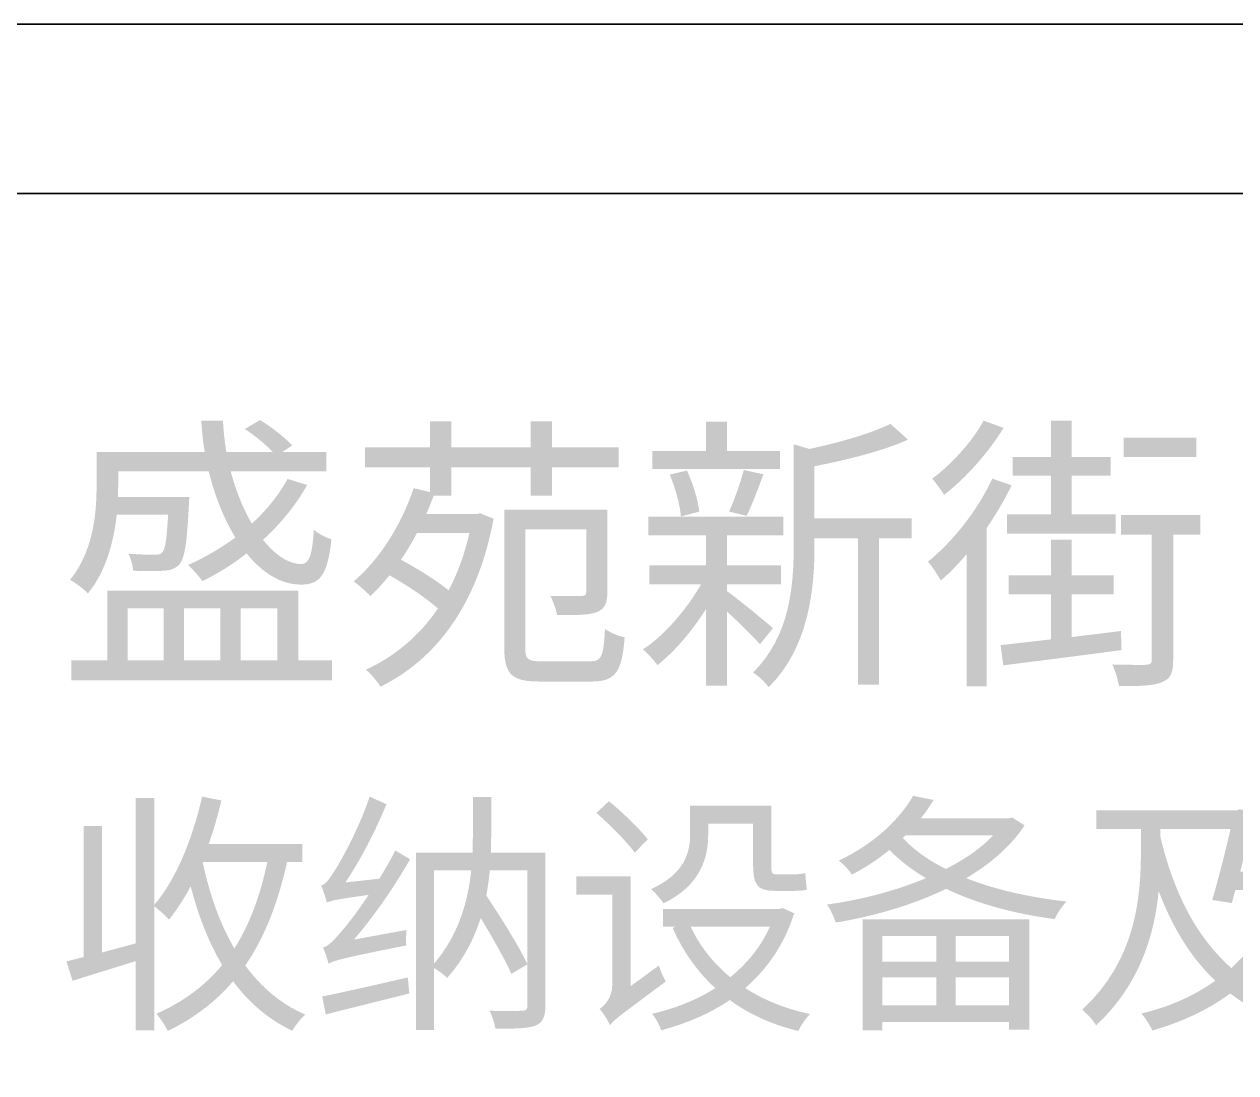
# Model space of a CAD drawing. Header units: millimetres. Extents: x -4600 to 229000, y -4300 to 19460.
# Drawn here: x 98121 to 100985, y 16982 to 19460 of the extents above; entities that cross this region are included whole.
import ezdxf

# ---------------------------------------------------------------- set-up
doc = ezdxf.new("R2010")
doc.units = ezdxf.units.MM
doc.header["$LTSCALE"] = 100
doc.layers.add('A-NOTE', color=7, linetype='Continuous', lineweight=18)
doc.layers.add('A-SHEET', color=7, linetype='Continuous', lineweight=35)

# ---------------------------------------------------------------- blocks, each defined once
blk = doc.blocks.new('A03_SHEET')
at = {"layer": 'A-NOTE'}
h = blk.add_hatch(color=256, dxfattribs=at)
edge = h.paths.add_edge_path()
edge.add_spline(control_points=[(18642.7, 18503.2), (18664.5, 18488.9), (18691.8, 18467.1), (18708.9, 18448.6)], knot_values=[0, 0, 0, 0, 1, 1, 1, 1], degree=3, periodic=0)
edge.add_line((18708.9, 18448.6), (18599, 18448.6))
edge.add_spline(control_points=[(18599, 18448.6), (18595, 18472.5), (18592.2, 18497.7), (18590.9, 18523)], knot_values=[0, 0, 0, 0, 1, 1, 1, 1], degree=3, periodic=0)
edge.add_line((18590.9, 18523), (18539.7, 18523))
edge.add_spline(control_points=[(18539.7, 18523), (18541.1, 18497.7), (18543.8, 18472.5), (18547.9, 18448.6)], knot_values=[0, 0, 0, 0, 1, 1, 1, 1], degree=3, periodic=0)
edge.add_line((18547.9, 18448.6), (18292.1, 18448.6))
edge.add_line((18292.1, 18448.6), (18292.1, 18366.8))
edge.add_spline(control_points=[(18292.1, 18366.8), (18292.1, 18302), (18283.9, 18213.3), (18229.3, 18146.5)], knot_values=[0, 0, 0, 0, 1, 1, 1, 1], degree=3, periodic=0)
edge.add_spline(control_points=[(18229.3, 18146.5), (18240.9, 18141), (18263.4, 18123.9), (18271.6, 18114.4)], knot_values=[0, 0, 0, 0, 1, 1, 1, 1], degree=3, periodic=0)
edge.add_spline(control_points=[(18271.6, 18114.4), (18314.6, 18166.9), (18333, 18237.9), (18339.8, 18300.6)], knot_values=[0, 0, 0, 0, 1, 1, 1, 1], degree=3, periodic=0)
edge.add_line((18339.8, 18300.6), (18461.3, 18300.6))
edge.add_spline(control_points=[(18461.3, 18300.6), (18457.8, 18242), (18454.4, 18218.8), (18447.6, 18211.9)], knot_values=[0, 0, 0, 0, 1, 1, 1, 1], degree=3, periodic=0)
edge.add_spline(control_points=[(18447.6, 18211.9), (18443.5, 18206.5), (18437.4, 18205.8), (18428.5, 18205.8), (18418.3, 18205.8), (18393.7, 18206.5), (18367.1, 18208.5)], knot_values=[0, 0, 0, 0, 1, 1, 1, 2, 2, 2, 2], degree=3, periodic=0)
edge.add_spline(control_points=[(18367.1, 18208.5), (18373.3, 18198.3), (18377.4, 18181.2), (18378.7, 18168.3)], knot_values=[0, 0, 0, 0, 1, 1, 1, 1], degree=3, periodic=0)
edge.add_spline(control_points=[(18378.7, 18168.3), (18408, 18166.9), (18436, 18166.9), (18450.3, 18168.3)], knot_values=[0, 0, 0, 0, 1, 1, 1, 1], degree=3, periodic=0)
edge.add_spline(control_points=[(18450.3, 18168.3), (18467.4, 18169), (18478.3, 18173.1), (18487.9, 18183.3)], knot_values=[0, 0, 0, 0, 1, 1, 1, 1], degree=3, periodic=0)
edge.add_spline(control_points=[(18487.9, 18183.3), (18500.8, 18198.3), (18505.6, 18234.4), (18510.4, 18323.8)], knot_values=[0, 0, 0, 0, 1, 1, 1, 1], degree=3, periodic=0)
edge.add_spline(control_points=[(18510.4, 18323.8), (18511.1, 18329.9), (18511.1, 18342.2), (18511.1, 18342.2)], knot_values=[0, 0, 0, 0, 1, 1, 1, 1], degree=3, periodic=0)
edge.add_line((18511.1, 18342.2), (18342.6, 18342.2))
edge.add_line((18342.6, 18342.2), (18343.2, 18366.1))
edge.add_line((18343.2, 18366.1), (18343.2, 18402.9))
edge.add_line((18343.2, 18402.9), (18557.4, 18402.9))
edge.add_spline(control_points=[(18557.4, 18402.9), (18571.8, 18343.6), (18593.6, 18290.4), (18620.2, 18246.7)], knot_values=[0, 0, 0, 0, 1, 1, 1, 1], degree=3, periodic=0)
edge.add_spline(control_points=[(18620.2, 18246.7), (18585.4, 18221.5), (18547.9, 18199), (18508.3, 18181.9)], knot_values=[0, 0, 0, 0, 1, 1, 1, 1], degree=3, periodic=0)
edge.add_spline(control_points=[(18508.3, 18181.9), (18518.6, 18172.4), (18535.6, 18153.3), (18542.4, 18143.7)], knot_values=[0, 0, 0, 0, 1, 1, 1, 1], degree=3, periodic=0)
edge.add_spline(control_points=[(18542.4, 18143.7), (18578.6, 18161.5), (18614.1, 18183.3), (18646.8, 18209.2)], knot_values=[0, 0, 0, 0, 1, 1, 1, 1], degree=3, periodic=0)
edge.add_spline(control_points=[(18646.8, 18209.2), (18684.3, 18162.8), (18728.6, 18135.5), (18774.4, 18135.5)], knot_values=[0, 0, 0, 0, 1, 1, 1, 1], degree=3, periodic=0)
edge.add_spline(control_points=[(18774.4, 18135.5), (18820.1, 18134.9), (18838.5, 18158), (18847.3, 18242.6)], knot_values=[0, 0, 0, 0, 1, 1, 1, 1], degree=3, periodic=0)
edge.add_spline(control_points=[(18847.3, 18242.6), (18833.7, 18246.7), (18816.6, 18255.6), (18805.7, 18265.1)], knot_values=[0, 0, 0, 0, 1, 1, 1, 1], degree=3, periodic=0)
edge.add_spline(control_points=[(18805.7, 18265.1), (18802.3, 18205.8), (18794.8, 18184.7), (18776.4, 18184)], knot_values=[0, 0, 0, 0, 1, 1, 1, 1], degree=3, periodic=0)
edge.add_spline(control_points=[(18776.4, 18184), (18746.4, 18184), (18714.3, 18205.1), (18685.7, 18241.3)], knot_values=[0, 0, 0, 0, 1, 1, 1, 1], degree=3, periodic=0)
edge.add_spline(control_points=[(18685.7, 18241.3), (18726.6, 18278.8), (18762.8, 18322.4), (18790, 18370.9)], knot_values=[0, 0, 0, 0, 1, 1, 1, 1], degree=3, periodic=0)
edge.add_line((18790, 18370.9), (18743.7, 18385.2))
edge.add_spline(control_points=[(18743.7, 18385.2), (18722.5, 18346.3), (18693.2, 18310.8), (18659.1, 18279.5)], knot_values=[0, 0, 0, 0, 1, 1, 1, 1], degree=3, periodic=0)
edge.add_spline(control_points=[(18659.1, 18279.5), (18639.3, 18313.6), (18621.6, 18355.9), (18609.3, 18402.9)], knot_values=[0, 0, 0, 0, 1, 1, 1, 1], degree=3, periodic=0)
edge.add_line((18609.3, 18402.9), (18835.1, 18402.9))
edge.add_line((18835.1, 18402.9), (18835.1, 18448.6))
edge.add_line((18835.1, 18448.6), (18730.7, 18448.6))
edge.add_line((18730.7, 18448.6), (18754.6, 18464.3))
edge.add_spline(control_points=[(18754.6, 18464.3), (18737.5, 18482.7), (18706.1, 18508), (18678.2, 18524.4)], knot_values=[0, 0, 0, 0, 1, 1, 1, 1], degree=3, periodic=0)
edge.add_line((18678.2, 18524.4), (18642.7, 18503.2))
h = blk.add_hatch(color=256, dxfattribs=at)
edge = h.paths.add_edge_path()
edge.add_line((19318, 18521.6), (19318, 18460.2))
edge.add_line((19318, 18460.2), (19131.1, 18460.2))
edge.add_line((19131.1, 18460.2), (19131.1, 18521.6))
edge.add_line((19131.1, 18521.6), (19080.6, 18521.6))
edge.add_line((19080.6, 18521.6), (19080.6, 18460.2))
edge.add_line((19080.6, 18460.2), (18926.5, 18460.2))
edge.add_line((18926.5, 18460.2), (18926.5, 18412.5))
edge.add_line((18926.5, 18412.5), (19080.6, 18412.5))
edge.add_line((19080.6, 18412.5), (19080.6, 18353.8))
edge.add_line((19080.6, 18353.8), (19041.7, 18363.4))
edge.add_spline(control_points=[(19041.7, 18363.4), (19012.4, 18276.1), (18960.6, 18194.2), (18899.9, 18143)], knot_values=[0, 0, 0, 0, 1, 1, 1, 1], degree=3, periodic=0)
edge.add_spline(control_points=[(18899.9, 18143), (18911.5, 18134.9), (18931.2, 18117.1), (18939.4, 18108.3)], knot_values=[0, 0, 0, 0, 1, 1, 1, 1], degree=3, periodic=0)
edge.add_spline(control_points=[(18939.4, 18108.3), (18955.1, 18122.6), (18970.1, 18139.6), (18984.4, 18157.4)], knot_values=[0, 0, 0, 0, 1, 1, 1, 1], degree=3, periodic=0)
edge.add_spline(control_points=[(18984.4, 18157.4), (19024.7, 18134.9), (19070.4, 18104.2), (19099, 18078.9)], knot_values=[0, 0, 0, 0, 1, 1, 1, 1], degree=3, periodic=0)
edge.add_spline(control_points=[(19099, 18078.9), (19054, 18012.8), (18996, 17965), (18928.5, 17934.3)], knot_values=[0, 0, 0, 0, 1, 1, 1, 1], degree=3, periodic=0)
edge.add_spline(control_points=[(18928.5, 17934.3), (18939.4, 17926.1), (18956.5, 17905.7), (18963.3, 17894.1)], knot_values=[0, 0, 0, 0, 1, 1, 1, 1], degree=3, periodic=0)
edge.add_spline(control_points=[(18963.3, 17894.1), (19091.5, 17957.5), (19191.8, 18083), (19230.7, 18291.1)], knot_values=[0, 0, 0, 0, 1, 1, 1, 1], degree=3, periodic=0)
edge.add_line((19230.7, 18291.1), (19198.6, 18304))
edge.add_line((19198.6, 18304), (19189.8, 18302))
edge.add_line((19189.8, 18302), (19071.1, 18302))
edge.add_spline(control_points=[(19071.1, 18302), (19077.9, 18316.3), (19083.4, 18330.6), (19088.8, 18345.6)], knot_values=[0, 0, 0, 0, 1, 1, 1, 1], degree=3, periodic=0)
edge.add_line((19088.8, 18345.6), (19131.1, 18345.6))
edge.add_line((19131.1, 18345.6), (19131.1, 18412.5))
edge.add_line((19131.1, 18412.5), (19318, 18412.5))
edge.add_line((19318, 18412.5), (19318, 18345.6))
edge.add_line((19318, 18345.6), (19368.5, 18345.6))
edge.add_line((19368.5, 18345.6), (19368.5, 18412.5))
edge.add_line((19368.5, 18412.5), (19526.1, 18412.5))
edge.add_line((19526.1, 18412.5), (19526.1, 18460.2))
edge.add_line((19526.1, 18460.2), (19368.5, 18460.2))
edge.add_line((19368.5, 18460.2), (19368.5, 18521.6))
edge.add_line((19368.5, 18521.6), (19318, 18521.6))
edge = h.paths.add_edge_path(flags=0)
edge.add_line((19255.9, 18312.2), (19255.9, 17985.5))
edge.add_spline(control_points=[(19255.9, 17985.5), (19255.9, 17922), (19275, 17906.3), (19339.8, 17906.3), (19353.5, 17906.3), (19448.3, 17906.3), (19463.3, 17906.3), (19519.2, 17906.3), (19534.2, 17930.2), (19540.4, 18010.7)], knot_values=[0, 0, 0, 0, 1, 1, 1, 2, 2, 2, 3, 3, 3, 3], degree=3, periodic=0)
edge.add_spline(control_points=[(19540.4, 18010.7), (19526.1, 18013.4), (19505.6, 18022.3), (19494, 18030.5)], knot_values=[0, 0, 0, 0, 1, 1, 1, 1], degree=3, periodic=0)
edge.add_spline(control_points=[(19494, 18030.5), (19490.6, 17967.1), (19486.5, 17954.1), (19459.9, 17954.1), (19439.4, 17954.1), (19359.6, 17954.1), (19344.6, 17954.1), (19311.2, 17954.1), (19305.7, 17958.9), (19305.7, 17985.5)], knot_values=[0, 0, 0, 0, 1, 1, 1, 2, 2, 2, 3, 3, 3, 3], degree=3, periodic=0)
edge.add_line((19305.7, 17985.5), (19305.7, 18265.8))
edge.add_line((19305.7, 18265.8), (19449.7, 18265.8))
edge.add_line((19449.7, 18265.8), (19449.7, 18119.2))
edge.add_spline(control_points=[(19449.7, 18119.2), (19449.7, 18111.7), (19447.6, 18108.9), (19438.7, 18108.3)], knot_values=[0, 0, 0, 0, 1, 1, 1, 1], degree=3, periodic=0)
edge.add_spline(control_points=[(19438.7, 18108.3), (19429.2, 18108.3), (19400.5, 18108.3), (19365.1, 18108.9)], knot_values=[0, 0, 0, 0, 1, 1, 1, 1], degree=3, periodic=0)
edge.add_spline(control_points=[(19365.1, 18108.9), (19371.2, 18095.3), (19378.7, 18076.2), (19380.8, 18063.2)], knot_values=[0, 0, 0, 0, 1, 1, 1, 1], degree=3, periodic=0)
edge.add_spline(control_points=[(19380.8, 18063.2), (19426.5, 18063.2), (19456.5, 18063.2), (19475.6, 18070.7)], knot_values=[0, 0, 0, 0, 1, 1, 1, 1], degree=3, periodic=0)
edge.add_spline(control_points=[(19475.6, 18070.7), (19494.7, 18078.9), (19499.5, 18093.2), (19499.5, 18118.5)], knot_values=[0, 0, 0, 0, 1, 1, 1, 1], degree=3, periodic=0)
edge.add_line((19499.5, 18118.5), (19499.5, 18312.2))
edge.add_line((19499.5, 18312.2), (19255.9, 18312.2))
edge = h.paths.add_edge_path(flags=0)
edge.add_line((19049.2, 18257), (19173.4, 18257))
edge.add_spline(control_points=[(19173.4, 18257), (19161.8, 18206.5), (19145.4, 18161.5), (19124.3, 18121.9)], knot_values=[0, 0, 0, 0, 1, 1, 1, 1], degree=3, periodic=0)
edge.add_spline(control_points=[(19124.3, 18121.9), (19095, 18145.8), (19050.6, 18173.1), (19011.7, 18194.2)], knot_values=[0, 0, 0, 0, 1, 1, 1, 1], degree=3, periodic=0)
edge.add_spline(control_points=[(19011.7, 18194.2), (19025.4, 18214), (19037.7, 18235.1), (19049.2, 18257)], knot_values=[0, 0, 0, 0, 1, 1, 1, 1], degree=3, periodic=0)
for points in [[(19732.7, 18520.3), (19732.7, 18451.4), (19605.9, 18451.4), (19605.9, 18408.4), (19907.4, 18408.4), (19907.4, 18451.4), (19782.5, 18451.4), (19782.5, 18520.3), (19732.7, 18520.3)], [(20548.6, 18523), (20548.6, 18437), (20457.8, 18437), (20457.8, 18392.7), (20548.6, 18392.7), (20548.6, 18301.3), (20444.2, 18301.3), (20444.2, 18255.6), (20701.4, 18255.6), (20701.4, 18301.3), (20597, 18301.3), (20597, 18392.7), (20689.1, 18392.7), (20689.1, 18437), (20597, 18437), (20597, 18523), (20548.6, 18523)], [(20719.8, 18482.7), (20719.8, 18437), (20891.7, 18437), (20891.7, 18482.7), (20719.8, 18482.7)]]:
    blk.add_hatch(color=256, dxfattribs=at).paths.add_polyline_path(points)
h = blk.add_hatch(color=256, dxfattribs=at)
edge = h.paths.add_edge_path()
edge.add_spline(control_points=[(20168.6, 18515.5), (20124.3, 18493), (20047.9, 18471.1), (19976.9, 18456.1)], knot_values=[0, 0, 0, 0, 1, 1, 1, 1], degree=3, periodic=0)
edge.add_line((19976.9, 18456.1), (19940.1, 18467.1))
edge.add_line((19940.1, 18467.1), (19940.1, 18228.3))
edge.add_spline(control_points=[(19940.1, 18228.3), (19940.1, 18132.1), (19931.2, 18014.1), (19843.9, 17927.5)], knot_values=[0, 0, 0, 0, 1, 1, 1, 1], degree=3, periodic=0)
edge.add_spline(control_points=[(19843.9, 17927.5), (19855.5, 17920.7), (19873.9, 17903.6), (19880.8, 17892.7)], knot_values=[0, 0, 0, 0, 1, 1, 1, 1], degree=3, periodic=0)
edge.add_spline(control_points=[(19880.8, 17892.7), (19976.3, 17987.5), (19989.2, 18125.3), (19989.2, 18227.6)], knot_values=[0, 0, 0, 0, 1, 1, 1, 1], degree=3, periodic=0)
edge.add_line((19989.2, 18227.6), (19989.2, 18244.7))
edge.add_line((19989.2, 18244.7), (20092.2, 18244.7))
edge.add_line((20092.2, 18244.7), (20092.2, 17898.8))
edge.add_line((20092.2, 17898.8), (20141.3, 17898.8))
edge.add_line((20141.3, 17898.8), (20141.3, 18244.7))
edge.add_line((20141.3, 18244.7), (20219.1, 18244.7))
edge.add_line((20219.1, 18244.7), (20219.1, 18292.4))
edge.add_line((20219.1, 18292.4), (19989.2, 18292.4))
edge.add_line((19989.2, 18292.4), (19989.2, 18415.2))
edge.add_spline(control_points=[(19989.2, 18415.2), (20065.6, 18430.2), (20151.6, 18451.4), (20210.2, 18478)], knot_values=[0, 0, 0, 0, 1, 1, 1, 1], degree=3, periodic=0)
edge.add_line((20210.2, 18478), (20168.6, 18515.5))
h = blk.add_hatch(color=256, dxfattribs=at)
edge = h.paths.add_edge_path()
edge.add_spline(control_points=[(20388.9, 18523), (20364.4, 18476.6), (20313.9, 18420), (20267.5, 18385.9)], knot_values=[0, 0, 0, 0, 1, 1, 1, 1], degree=3, periodic=0)
edge.add_spline(control_points=[(20267.5, 18385.9), (20275.7, 18376.3), (20289.4, 18357.9), (20295.5, 18347.7)], knot_values=[0, 0, 0, 0, 1, 1, 1, 1], degree=3, periodic=0)
edge.add_spline(control_points=[(20295.5, 18347.7), (20347.3, 18387.2), (20402.6, 18450), (20436, 18505.9)], knot_values=[0, 0, 0, 0, 1, 1, 1, 1], degree=3, periodic=0)
edge.add_line((20436, 18505.9), (20388.9, 18523))
h = blk.add_hatch(color=256, dxfattribs=at)
edge = h.paths.add_edge_path()
edge.add_spline(control_points=[(19646.8, 18395.4), (19660.4, 18364.7), (19671.4, 18323.1), (19673.4, 18296.5)], knot_values=[0, 0, 0, 0, 1, 1, 1, 1], degree=3, periodic=0)
edge.add_line((19673.4, 18296.5), (19717.1, 18308.1))
edge.add_spline(control_points=[(19717.1, 18308.1), (19713.6, 18334.7), (19702, 18375), (19687.7, 18405)], knot_values=[0, 0, 0, 0, 1, 1, 1, 1], degree=3, periodic=0)
edge.add_line((19687.7, 18405), (19646.8, 18395.4))
h = blk.add_hatch(color=256, dxfattribs=at)
edge = h.paths.add_edge_path()
edge.add_spline(control_points=[(19822.1, 18406.3), (19814.6, 18377.7), (19799.6, 18334.7), (19787.3, 18308.1)], knot_values=[0, 0, 0, 0, 1, 1, 1, 1], degree=3, periodic=0)
edge.add_line((19787.3, 18308.1), (19828.9, 18297.9))
edge.add_spline(control_points=[(19828.9, 18297.9), (19841.2, 18323.1), (19855.5, 18361.3), (19868.5, 18396.1)], knot_values=[0, 0, 0, 0, 1, 1, 1, 1], degree=3, periodic=0)
edge.add_line((19868.5, 18396.1), (19822.1, 18406.3))
h = blk.add_hatch(color=256, dxfattribs=at)
edge = h.paths.add_edge_path()
edge.add_spline(control_points=[(20409.4, 18385.9), (20374.6, 18310.2), (20316.6, 18237.9), (20257.3, 18189.4)], knot_values=[0, 0, 0, 0, 1, 1, 1, 1], degree=3, periodic=0)
edge.add_spline(control_points=[(20257.3, 18189.4), (20267.5, 18179.2), (20281.9, 18155.3), (20288, 18145.1)], knot_values=[0, 0, 0, 0, 1, 1, 1, 1], degree=3, periodic=0)
edge.add_spline(control_points=[(20288, 18145.1), (20308.5, 18162.8), (20328.9, 18184), (20348.7, 18207.2)], knot_values=[0, 0, 0, 0, 1, 1, 1, 1], degree=3, periodic=0)
edge.add_line((20348.7, 18207.2), (20348.7, 17894.7))
edge.add_line((20348.7, 17894.7), (20395.8, 17894.7))
edge.add_line((20395.8, 17894.7), (20395.8, 18268.6))
edge.add_spline(control_points=[(20395.8, 18268.6), (20418.3, 18301.3), (20438.7, 18336.1), (20455.1, 18370.2)], knot_values=[0, 0, 0, 0, 1, 1, 1, 1], degree=3, periodic=0)
edge.add_line((20455.1, 18370.2), (20409.4, 18385.9))
h = blk.add_hatch(color=256, dxfattribs=at)
edge = h.paths.add_edge_path()
edge.add_line((19596.3, 18295.8), (19596.3, 18252.2))
edge.add_line((19596.3, 18252.2), (19732.7, 18252.2))
edge.add_line((19732.7, 18252.2), (19732.7, 18181.2))
edge.add_line((19732.7, 18181.2), (19598.4, 18181.2))
edge.add_line((19598.4, 18181.2), (19598.4, 18136.2))
edge.add_line((19598.4, 18136.2), (19721.1, 18136.2))
edge.add_spline(control_points=[(19721.1, 18136.2), (19687, 18076.2), (19632.5, 18013.4), (19583.4, 17982.1)], knot_values=[0, 0, 0, 0, 1, 1, 1, 1], degree=3, periodic=0)
edge.add_spline(control_points=[(19583.4, 17982.1), (19594.3, 17973.9), (19609.3, 17956.8), (19618.1, 17945.2)], knot_values=[0, 0, 0, 0, 1, 1, 1, 1], degree=3, periodic=0)
edge.add_spline(control_points=[(19618.1, 17945.2), (19657, 17975.9), (19699.3, 18024.4), (19732.7, 18077.6)], knot_values=[0, 0, 0, 0, 1, 1, 1, 1], degree=3, periodic=0)
edge.add_line((19732.7, 18077.6), (19732.7, 17896.8))
edge.add_line((19732.7, 17896.8), (19782.5, 17896.8))
edge.add_line((19782.5, 17896.8), (19782.5, 18071.4))
edge.add_spline(control_points=[(19782.5, 18071.4), (19811.2, 18045.5), (19845.3, 18011.4), (19860.3, 17994.3)], knot_values=[0, 0, 0, 0, 1, 1, 1, 1], degree=3, periodic=0)
edge.add_line((19860.3, 17994.3), (19891, 18032.5))
edge.add_spline(control_points=[(19891, 18032.5), (19874.6, 18046.9), (19808.5, 18101.4), (19782.5, 18119.8)], knot_values=[0, 0, 0, 0, 1, 1, 1, 1], degree=3, periodic=0)
edge.add_line((19782.5, 18119.8), (19782.5, 18136.2))
edge.add_line((19782.5, 18136.2), (19910.1, 18136.2))
edge.add_line((19910.1, 18136.2), (19910.1, 18181.2))
edge.add_line((19910.1, 18181.2), (19782.5, 18181.2))
edge.add_line((19782.5, 18181.2), (19782.5, 18252.2))
edge.add_line((19782.5, 18252.2), (19915.6, 18252.2))
edge.add_line((19915.6, 18252.2), (19915.6, 18295.8))
edge.add_line((19915.6, 18295.8), (19596.3, 18295.8))
h = blk.add_hatch(color=256, dxfattribs=at)
edge = h.paths.add_edge_path()
edge.add_line((20713.6, 18299.9), (20713.6, 18253.5))
edge.add_line((20713.6, 18253.5), (20786.6, 18253.5))
edge.add_line((20786.6, 18253.5), (20786.6, 17958.2))
edge.add_spline(control_points=[(20786.6, 17958.2), (20786.6, 17949.3), (20783.9, 17946.6), (20773.7, 17945.9), (20763.4, 17945.2), (20731.4, 17945.9), (20693.2, 17946.6)], knot_values=[0, 0, 0, 0, 1, 1, 1, 2, 2, 2, 2], degree=3, periodic=0)
edge.add_spline(control_points=[(20693.2, 17946.6), (20700, 17931.6), (20706.8, 17909.8), (20708.9, 17895.4)], knot_values=[0, 0, 0, 0, 1, 1, 1, 1], degree=3, periodic=0)
edge.add_spline(control_points=[(20708.9, 17895.4), (20758, 17895.4), (20791.4, 17896.1), (20811.2, 17905)], knot_values=[0, 0, 0, 0, 1, 1, 1, 1], degree=3, periodic=0)
edge.add_spline(control_points=[(20811.2, 17905), (20831.7, 17913.2), (20837.1, 17928.2), (20837.1, 17958.2)], knot_values=[0, 0, 0, 0, 1, 1, 1, 1], degree=3, periodic=0)
edge.add_line((20837.1, 17958.2), (20837.1, 18253.5))
edge.add_line((20837.1, 18253.5), (20901.2, 18253.5))
edge.add_line((20901.2, 18253.5), (20901.2, 18299.9))
edge.add_line((20901.2, 18299.9), (20713.6, 18299.9))
h = blk.add_hatch(color=256, dxfattribs=at)
edge = h.paths.add_edge_path()
edge.add_line((20429.2, 17992.3), (20435.3, 17944.5))
edge.add_spline(control_points=[(20435.3, 17944.5), (20510.4, 17954.1), (20614.7, 17967.1), (20715, 17980.7)], knot_values=[0, 0, 0, 0, 1, 1, 1, 1], degree=3, periodic=0)
edge.add_line((20715, 17980.7), (20713.6, 18025.7))
edge.add_line((20713.6, 18025.7), (20597, 18011.4))
edge.add_line((20597, 18011.4), (20597, 18112.3))
edge.add_line((20597, 18112.3), (20696.6, 18112.3))
edge.add_line((20696.6, 18112.3), (20696.6, 18157.4))
edge.add_line((20696.6, 18157.4), (20597, 18157.4))
edge.add_line((20597, 18157.4), (20597, 18241.3))
edge.add_line((20597, 18241.3), (20547.9, 18241.3))
edge.add_line((20547.9, 18241.3), (20547.9, 18157.4))
edge.add_line((20547.9, 18157.4), (20448.3, 18157.4))
edge.add_line((20448.3, 18157.4), (20448.3, 18112.3))
edge.add_line((20448.3, 18112.3), (20547.9, 18112.3))
edge.add_line((20547.9, 18112.3), (20547.9, 18005.9))
edge.add_line((20547.9, 18005.9), (20429.2, 17992.3))
h = blk.add_hatch(color=256, dxfattribs=at)
h.paths.add_polyline_path([(18317.3, 18121.2), (18317.3, 17956.1), (18232.7, 17956.1), (18232.7, 17909.1), (18848.7, 17909.1), (18848.7, 17956.1), (18768.9, 17956.1), (18768.9, 18121.2), (18317.3, 18121.2)])
h.paths.add_polyline_path([(18632.5, 17956.1), (18632.5, 18079.6), (18719.1, 18079.6), (18719.1, 17956.1), (18632.5, 17956.1)], flags=0)
h.paths.add_polyline_path([(18498.8, 17956.1), (18498.8, 18079.6), (18584.7, 18079.6), (18584.7, 17956.1), (18498.8, 17956.1)], flags=0)
h.paths.add_polyline_path([(18365.8, 17956.1), (18365.8, 18079.6), (18451, 18079.6), (18451, 17956.1), (18365.8, 17956.1)], flags=0)
h = blk.add_hatch(color=256, dxfattribs=at)
edge = h.paths.add_edge_path()
edge.add_spline(control_points=[(18541.6, 17634.2), (18519.3, 17535.2), (18480.9, 17439.7), (18428.7, 17378.5)], knot_values=[0, 0, 0, 0, 1, 1, 1, 1], degree=3, periodic=0)
edge.add_line((18428.7, 17378.5), (18428.7, 17631.2))
edge.add_line((18428.7, 17631.2), (18384.3, 17631.2))
edge.add_line((18384.3, 17631.2), (18384.3, 17287.3))
edge.add_line((18384.3, 17287.3), (18305, 17265.7))
edge.add_line((18305, 17265.7), (18305, 17565.2))
edge.add_line((18305, 17565.2), (18261.8, 17565.2))
edge.add_line((18261.8, 17565.2), (18261.8, 17254.9))
edge.add_line((18261.8, 17254.9), (18221, 17244.7))
edge.add_line((18221, 17244.7), (18235.4, 17199))
edge.add_line((18235.4, 17199), (18384.3, 17245.3))
edge.add_line((18384.3, 17245.3), (18384.3, 17082))
edge.add_line((18384.3, 17082), (18428.7, 17082))
edge.add_line((18428.7, 17082), (18428.7, 17374.9))
edge.add_spline(control_points=[(18428.7, 17374.9), (18439.5, 17366.5), (18456.9, 17351.5), (18463.5, 17343.7)], knot_values=[0, 0, 0, 0, 1, 1, 1, 1], degree=3, periodic=0)
edge.add_spline(control_points=[(18463.5, 17343.7), (18481.5, 17365.9), (18498.9, 17392.9), (18514.5, 17422.3)], knot_values=[0, 0, 0, 0, 1, 1, 1, 1], degree=3, periodic=0)
edge.add_spline(control_points=[(18514.5, 17422.3), (18532.6, 17352.7), (18557.2, 17289.7), (18589, 17236.2)], knot_values=[0, 0, 0, 0, 1, 1, 1, 1], degree=3, periodic=0)
edge.add_spline(control_points=[(18589, 17236.2), (18548.8, 17187.6), (18498.3, 17149.8), (18433.5, 17121)], knot_values=[0, 0, 0, 0, 1, 1, 1, 1], degree=3, periodic=0)
edge.add_spline(control_points=[(18433.5, 17121), (18442.5, 17110.8), (18455.7, 17091), (18460.5, 17080.2)], knot_values=[0, 0, 0, 0, 1, 1, 1, 1], degree=3, periodic=0)
edge.add_spline(control_points=[(18460.5, 17080.2), (18522.9, 17110.8), (18574, 17149.8), (18614.8, 17197.8)], knot_values=[0, 0, 0, 0, 1, 1, 1, 1], degree=3, periodic=0)
edge.add_spline(control_points=[(18614.8, 17197.8), (18652, 17147.4), (18698.2, 17107.8), (18754.7, 17080.8)], knot_values=[0, 0, 0, 0, 1, 1, 1, 1], degree=3, periodic=0)
edge.add_spline(control_points=[(18754.7, 17080.8), (18761.3, 17092.8), (18775.7, 17110.2), (18785.3, 17119.2)], knot_values=[0, 0, 0, 0, 1, 1, 1, 1], degree=3, periodic=0)
edge.add_spline(control_points=[(18785.3, 17119.2), (18727.6, 17143.8), (18681.4, 17184), (18643.6, 17235)], knot_values=[0, 0, 0, 0, 1, 1, 1, 1], degree=3, periodic=0)
edge.add_spline(control_points=[(18643.6, 17235), (18689.2, 17301.1), (18720.4, 17381.5), (18742.6, 17480)], knot_values=[0, 0, 0, 0, 1, 1, 1, 1], degree=3, periodic=0)
edge.add_line((18742.6, 17480), (18778.7, 17480))
edge.add_line((18778.7, 17480), (18778.7, 17522.6))
edge.add_line((18778.7, 17522.6), (18557.2, 17522.6))
edge.add_spline(control_points=[(18557.2, 17522.6), (18569.2, 17555.6), (18578.8, 17590.4), (18587.2, 17625.2)], knot_values=[0, 0, 0, 0, 1, 1, 1, 1], degree=3, periodic=0)
edge.add_line((18587.2, 17625.2), (18541.6, 17634.2))
edge = h.paths.add_edge_path(flags=0)
edge.add_spline(control_points=[(18695.8, 17480), (18679, 17399.5), (18653.8, 17331.7), (18617.8, 17275.3)], knot_values=[0, 0, 0, 0, 1, 1, 1, 1], degree=3, periodic=0)
edge.add_spline(control_points=[(18617.8, 17275.3), (18583.6, 17334.1), (18559, 17403.7), (18542.8, 17480)], knot_values=[0, 0, 0, 0, 1, 1, 1, 1], degree=3, periodic=0)
edge.add_line((18542.8, 17480), (18695.8, 17480))
h = blk.add_hatch(color=256, dxfattribs=at)
edge = h.paths.add_edge_path()
edge.add_spline(control_points=[(18836.3, 17383.9), (18845.3, 17388.1), (18859.7, 17391.7), (18935.3, 17401.9)], knot_values=[0, 0, 0, 0, 1, 1, 1, 1], degree=3, periodic=0)
edge.add_spline(control_points=[(18935.3, 17401.9), (18908.3, 17361.7), (18883.7, 17329.9), (18872.9, 17317.9)], knot_values=[0, 0, 0, 0, 1, 1, 1, 1], degree=3, periodic=0)
edge.add_spline(control_points=[(18872.9, 17317.9), (18853.7, 17295.1), (18839.9, 17280.1), (18827.3, 17277.7)], knot_values=[0, 0, 0, 0, 1, 1, 1, 1], degree=3, periodic=0)
edge.add_spline(control_points=[(18827.3, 17277.7), (18832.1, 17267.5), (18838.7, 17247.7), (18840.5, 17239.2)], knot_values=[0, 0, 0, 0, 1, 1, 1, 1], degree=3, periodic=0)
edge.add_spline(control_points=[(18840.5, 17239.2), (18852.5, 17246.5), (18872.9, 17252.5), (19024.2, 17282.5)], knot_values=[0, 0, 0, 0, 1, 1, 1, 1], degree=3, periodic=0)
edge.add_spline(control_points=[(19024.2, 17282.5), (19023.6, 17291.5), (19023.6, 17307.7), (19024.8, 17319.1)], knot_values=[0, 0, 0, 0, 1, 1, 1, 1], degree=3, periodic=0)
edge.add_line((19024.8, 17319.1), (18900.5, 17296.3))
edge.add_spline(control_points=[(18900.5, 17296.3), (18947.3, 17350.9), (18994.2, 17418.1), (19033.2, 17486)], knot_values=[0, 0, 0, 0, 1, 1, 1, 1], degree=3, periodic=0)
edge.add_line((19033.2, 17486), (18998.4, 17507))
edge.add_spline(control_points=[(18998.4, 17507), (18987, 17484.2), (18973.8, 17462), (18960.5, 17440.3)], knot_values=[0, 0, 0, 0, 1, 1, 1, 1], degree=3, periodic=0)
edge.add_line((18960.5, 17440.3), (18880.1, 17431.3))
edge.add_spline(control_points=[(18880.1, 17431.3), (18916.1, 17484.2), (18950.9, 17552), (18977.4, 17616.2)], knot_values=[0, 0, 0, 0, 1, 1, 1, 1], degree=3, periodic=0)
edge.add_line((18977.4, 17616.2), (18937.7, 17634.2))
edge.add_spline(control_points=[(18937.7, 17634.2), (18913.7, 17561.6), (18869.9, 17482.4), (18856.7, 17462), (18843.5, 17440.9), (18833.3, 17426.5), (18823.1, 17424.1)], knot_values=[0, 0, 0, 0, 1, 1, 1, 2, 2, 2, 2], degree=3, periodic=0)
edge.add_spline(control_points=[(18823.1, 17424.1), (18827.9, 17413.3), (18834.5, 17392.3), (18836.3, 17383.9)], knot_values=[0, 0, 0, 0, 1, 1, 1, 1], degree=3, periodic=0)
h = blk.add_hatch(color=256, dxfattribs=at)
edge = h.paths.add_edge_path()
edge.add_line((19182, 17633.6), (19182, 17554.4))
edge.add_line((19182, 17554.4), (19180.8, 17501.6))
edge.add_line((19180.8, 17501.6), (19047.6, 17501.6))
edge.add_line((19047.6, 17501.6), (19047.6, 17082.6))
edge.add_line((19047.6, 17082.6), (19089.6, 17082.6))
edge.add_line((19089.6, 17082.6), (19089.6, 17229))
edge.add_spline(control_points=[(19089.6, 17229), (19100.4, 17223), (19113.6, 17213.4), (19120.8, 17205.6)], knot_values=[0, 0, 0, 0, 1, 1, 1, 1], degree=3, periodic=0)
edge.add_spline(control_points=[(19120.8, 17205.6), (19159.8, 17249.5), (19184.4, 17298.1), (19200.1, 17347.3)], knot_values=[0, 0, 0, 0, 1, 1, 1, 1], degree=3, periodic=0)
edge.add_spline(control_points=[(19200.1, 17347.3), (19228.9, 17299.9), (19257.7, 17248.9), (19272.7, 17215.2)], knot_values=[0, 0, 0, 0, 1, 1, 1, 1], degree=3, periodic=0)
edge.add_line((19272.7, 17215.2), (19310.5, 17238))
edge.add_spline(control_points=[(19310.5, 17238), (19291.3, 17279.5), (19249.3, 17346.7), (19213.3, 17400.7)], knot_values=[0, 0, 0, 0, 1, 1, 1, 1], degree=3, periodic=0)
edge.add_spline(control_points=[(19213.3, 17400.7), (19216.9, 17420.5), (19219.9, 17440.3), (19221.7, 17460.2)], knot_values=[0, 0, 0, 0, 1, 1, 1, 1], degree=3, periodic=0)
edge.add_line((19221.7, 17460.2), (19310.5, 17460.2))
edge.add_line((19310.5, 17460.2), (19310.5, 17139.6))
edge.add_spline(control_points=[(19310.5, 17139.6), (19310.5, 17131.2), (19307.5, 17128.2), (19298.5, 17128.2)], knot_values=[0, 0, 0, 0, 1, 1, 1, 1], degree=3, periodic=0)
edge.add_spline(control_points=[(19298.5, 17128.2), (19288.9, 17127.6), (19255.9, 17127), (19221.1, 17128.2)], knot_values=[0, 0, 0, 0, 1, 1, 1, 1], degree=3, periodic=0)
edge.add_spline(control_points=[(19221.1, 17128.2), (19227.1, 17116.8), (19233.1, 17097.6), (19234.9, 17085.6)], knot_values=[0, 0, 0, 0, 1, 1, 1, 1], degree=3, periodic=0)
edge.add_spline(control_points=[(19234.9, 17085.6), (19282.3, 17085.6), (19311.7, 17086.2), (19329.7, 17092.8)], knot_values=[0, 0, 0, 0, 1, 1, 1, 1], degree=3, periodic=0)
edge.add_spline(control_points=[(19329.7, 17092.8), (19347.1, 17100.6), (19353.1, 17114.4), (19353.1, 17139.6)], knot_values=[0, 0, 0, 0, 1, 1, 1, 1], degree=3, periodic=0)
edge.add_line((19353.1, 17139.6), (19353.1, 17501.6))
edge.add_line((19353.1, 17501.6), (19224.1, 17501.6))
edge.add_line((19224.1, 17501.6), (19225.3, 17553.8))
edge.add_line((19225.3, 17553.8), (19225.3, 17633.6))
edge.add_line((19225.3, 17633.6), (19182, 17633.6))
edge = h.paths.add_edge_path(flags=0)
edge.add_line((19089.6, 17239.2), (19089.6, 17460.2))
edge.add_line((19089.6, 17460.2), (19177.8, 17460.2))
edge.add_spline(control_points=[(19177.8, 17460.2), (19170, 17386.3), (19148.4, 17307.7), (19089.6, 17239.2)], knot_values=[0, 0, 0, 0, 1, 1, 1, 1], degree=3, periodic=0)
h = blk.add_hatch(color=256, dxfattribs=at)
edge = h.paths.add_edge_path()
edge.add_spline(control_points=[(19473.8, 17595.8), (19505.6, 17567.6), (19545.8, 17527.4), (19564.4, 17501.6)], knot_values=[0, 0, 0, 0, 1, 1, 1, 1], degree=3, periodic=0)
edge.add_line((19564.4, 17501.6), (19595, 17533.4))
edge.add_spline(control_points=[(19595, 17533.4), (19575.8, 17558), (19535.6, 17597), (19503.2, 17623.4)], knot_values=[0, 0, 0, 0, 1, 1, 1, 1], degree=3, periodic=0)
edge.add_line((19503.2, 17623.4), (19473.8, 17595.8))
h = blk.add_hatch(color=256, dxfattribs=at)
edge = h.paths.add_edge_path()
edge.add_spline(control_points=[(20222.3, 17636), (20192.3, 17583.8), (20133.5, 17523.8), (20046.4, 17483)], knot_values=[0, 0, 0, 0, 1, 1, 1, 1], degree=3, periodic=0)
edge.add_spline(control_points=[(20046.4, 17483), (20056.6, 17475.8), (20070.5, 17460.8), (20077.7, 17449.9)], knot_values=[0, 0, 0, 0, 1, 1, 1, 1], degree=3, periodic=0)
edge.add_spline(control_points=[(20077.7, 17449.9), (20111.3, 17467.4), (20140.7, 17487.2), (20166.5, 17508.2)], knot_values=[0, 0, 0, 0, 1, 1, 1, 1], degree=3, periodic=0)
edge.add_spline(control_points=[(20166.5, 17508.2), (20191.1, 17483), (20219.9, 17460.8), (20252.9, 17441.5)], knot_values=[0, 0, 0, 0, 1, 1, 1, 1], degree=3, periodic=0)
edge.add_spline(control_points=[(20252.9, 17441.5), (20179.7, 17410.9), (20096.9, 17389.9), (20018.8, 17379.1)], knot_values=[0, 0, 0, 0, 1, 1, 1, 1], degree=3, periodic=0)
edge.add_spline(control_points=[(20018.8, 17379.1), (20026.6, 17368.9), (20035.6, 17349.1), (20039.2, 17336.5)], knot_values=[0, 0, 0, 0, 1, 1, 1, 1], degree=3, periodic=0)
edge.add_spline(control_points=[(20039.2, 17336.5), (20126.3, 17350.9), (20218.7, 17376.7), (20300.4, 17416.3)], knot_values=[0, 0, 0, 0, 1, 1, 1, 1], degree=3, periodic=0)
edge.add_spline(control_points=[(20300.4, 17416.3), (20375.4, 17380.3), (20464.2, 17356.9), (20556.7, 17344.9)], knot_values=[0, 0, 0, 0, 1, 1, 1, 1], degree=3, periodic=0)
edge.add_spline(control_points=[(20556.7, 17344.9), (20562.7, 17357.5), (20574.7, 17376.1), (20584.9, 17386.3)], knot_values=[0, 0, 0, 0, 1, 1, 1, 1], degree=3, periodic=0)
edge.add_spline(control_points=[(20584.9, 17386.3), (20499.6, 17395.9), (20417.4, 17413.9), (20347.8, 17441.5)], knot_values=[0, 0, 0, 0, 1, 1, 1, 1], degree=3, periodic=0)
edge.add_spline(control_points=[(20347.8, 17441.5), (20404.8, 17475.2), (20453.4, 17516.6), (20485.8, 17566.4)], knot_values=[0, 0, 0, 0, 1, 1, 1, 1], degree=3, periodic=0)
edge.add_line((20485.8, 17566.4), (20456.4, 17585))
edge.add_line((20456.4, 17585), (20448.6, 17582.6))
edge.add_line((20448.6, 17582.6), (20240.3, 17582.6))
edge.add_spline(control_points=[(20240.3, 17582.6), (20251.7, 17597), (20261.9, 17611.4), (20270.9, 17626.4)], knot_values=[0, 0, 0, 0, 1, 1, 1, 1], degree=3, periodic=0)
edge.add_line((20270.9, 17626.4), (20222.3, 17636))
edge = h.paths.add_edge_path(flags=0)
edge.add_spline(control_points=[(20412, 17543), (20383.2, 17512.4), (20344.2, 17486), (20299.8, 17463.2)], knot_values=[0, 0, 0, 0, 1, 1, 1, 1], degree=3, periodic=0)
edge.add_spline(control_points=[(20299.8, 17463.2), (20258.9, 17483.6), (20224.1, 17508.2), (20198.3, 17536.4)], knot_values=[0, 0, 0, 0, 1, 1, 1, 1], degree=3, periodic=0)
edge.add_line((20198.3, 17536.4), (20204.9, 17543))
edge.add_line((20204.9, 17543), (20412, 17543))
h = blk.add_hatch(color=256, dxfattribs=at)
edge = h.paths.add_edge_path()
edge.add_line((19695.3, 17612.6), (19695.3, 17546))
edge.add_spline(control_points=[(19695.3, 17546), (19695.3, 17501.6), (19682.1, 17451.7), (19602.8, 17415.7)], knot_values=[0, 0, 0, 0, 1, 1, 1, 1], degree=3, periodic=0)
edge.add_spline(control_points=[(19602.8, 17415.7), (19611.2, 17408.5), (19626.8, 17391.1), (19632.3, 17382.1)], knot_values=[0, 0, 0, 0, 1, 1, 1, 1], degree=3, periodic=0)
edge.add_spline(control_points=[(19632.3, 17382.1), (19718.7, 17423.5), (19737.9, 17488.4), (19737.9, 17544.8)], knot_values=[0, 0, 0, 0, 1, 1, 1, 1], degree=3, periodic=0)
edge.add_line((19737.9, 17544.8), (19737.9, 17570.6))
edge.add_line((19737.9, 17570.6), (19844.1, 17570.6))
edge.add_line((19844.1, 17570.6), (19844.1, 17474))
edge.add_spline(control_points=[(19844.1, 17474), (19844.1, 17428.3), (19852.6, 17411.5), (19894.6, 17411.5), (19901.2, 17411.5), (19930.6, 17411.5), (19939.6, 17411.5), (19951.6, 17411.5), (19964.2, 17412.1), (19971.4, 17414.5)], knot_values=[0, 0, 0, 0, 1, 1, 1, 2, 2, 2, 3, 3, 3, 3], degree=3, periodic=0)
edge.add_spline(control_points=[(19971.4, 17414.5), (19969.6, 17424.7), (19968.4, 17442.1), (19967.2, 17453.5)], knot_values=[0, 0, 0, 0, 1, 1, 1, 1], degree=3, periodic=0)
edge.add_spline(control_points=[(19967.2, 17453.5), (19960, 17451.7), (19947.4, 17450.5), (19939, 17450.5), (19931.2, 17450.5), (19904.2, 17450.5), (19897.6, 17450.5), (19888, 17450.5), (19886.8, 17455.9), (19886.8, 17473.4)], knot_values=[0, 0, 0, 0, 1, 1, 1, 2, 2, 2, 3, 3, 3, 3], degree=3, periodic=0)
edge.add_line((19886.8, 17473.4), (19886.8, 17612.6))
edge.add_line((19886.8, 17612.6), (19695.3, 17612.6))
h = blk.add_hatch(color=256, dxfattribs=at)
edge = h.paths.add_edge_path()
edge.add_line((20655.1, 17601.8), (20655.1, 17558))
edge.add_line((20655.1, 17558), (20760.8, 17558))
edge.add_line((20760.8, 17558), (20760.8, 17507.6))
edge.add_spline(control_points=[(20760.8, 17507.6), (20760.8, 17400.1), (20751.2, 17250.1), (20622.1, 17130.6)], knot_values=[0, 0, 0, 0, 1, 1, 1, 1], degree=3, periodic=0)
edge.add_spline(control_points=[(20622.1, 17130.6), (20632.3, 17122.8), (20648.5, 17104.8), (20655.1, 17093.4)], knot_values=[0, 0, 0, 0, 1, 1, 1, 1], degree=3, periodic=0)
edge.add_spline(control_points=[(20655.1, 17093.4), (20759.6, 17191.8), (20792.6, 17308.3), (20802.8, 17410.9)], knot_values=[0, 0, 0, 0, 1, 1, 1, 1], degree=3, periodic=0)
edge.add_spline(control_points=[(20802.8, 17410.9), (20835.2, 17325.7), (20877.8, 17254.9), (20936.6, 17199)], knot_values=[0, 0, 0, 0, 1, 1, 1, 1], degree=3, periodic=0)
edge.add_spline(control_points=[(20936.6, 17199), (20884.4, 17161.8), (20825, 17136.6), (20762, 17121.6)], knot_values=[0, 0, 0, 0, 1, 1, 1, 1], degree=3, periodic=0)
edge.add_spline(control_points=[(20762, 17121.6), (20771, 17111.4), (20782.4, 17093.4), (20787.8, 17081.4)], knot_values=[0, 0, 0, 0, 1, 1, 1, 1], degree=3, periodic=0)
edge.add_spline(control_points=[(20787.8, 17081.4), (20855, 17100.6), (20917.4, 17128.8), (20972.1, 17169)], knot_values=[0, 0, 0, 0, 1, 1, 1, 1], degree=3, periodic=0)
edge.add_spline(control_points=[(20972.1, 17169), (21021.9, 17130.6), (21081.3, 17101.8), (21153.3, 17082.6)], knot_values=[0, 0, 0, 0, 1, 1, 1, 1], degree=3, periodic=0)
edge.add_spline(control_points=[(21153.3, 17082.6), (21159.9, 17095.8), (21173.8, 17115.6), (21184.6, 17125.2)], knot_values=[0, 0, 0, 0, 1, 1, 1, 1], degree=3, periodic=0)
edge.add_spline(control_points=[(21184.6, 17125.2), (21116.1, 17141.4), (21059.1, 17166.6), (21010.5, 17200.8)], knot_values=[0, 0, 0, 0, 1, 1, 1, 1], degree=3, periodic=0)
edge.add_spline(control_points=[(21010.5, 17200.8), (21074.7, 17259.7), (21123.3, 17339.5), (21149.1, 17446.3)], knot_values=[0, 0, 0, 0, 1, 1, 1, 1], degree=3, periodic=0)
edge.add_line((21149.1, 17446.3), (21118.5, 17458.9))
edge.add_line((21118.5, 17458.9), (21110.7, 17456.5))
edge.add_line((21110.7, 17456.5), (20995.5, 17456.5))
edge.add_spline(control_points=[(20995.5, 17456.5), (21008.1, 17505.8), (21020.1, 17557.4), (21028.5, 17598.2)], knot_values=[0, 0, 0, 0, 1, 1, 1, 1], degree=3, periodic=0)
edge.add_line((21028.5, 17598.2), (20994.3, 17604.2))
edge.add_line((20994.3, 17604.2), (20986.5, 17601.8))
edge.add_line((20986.5, 17601.8), (20655.1, 17601.8))
edge = h.paths.add_edge_path(flags=0)
edge.add_spline(control_points=[(20974.5, 17229), (20889.8, 17304.1), (20838.2, 17409.1), (20807, 17538.2)], knot_values=[0, 0, 0, 0, 1, 1, 1, 1], degree=3, periodic=0)
edge.add_line((20807, 17538.2), (20807, 17558))
edge.add_line((20807, 17558), (20972.7, 17558))
edge.add_spline(control_points=[(20972.7, 17558), (20961.3, 17508.2), (20944.4, 17440.9), (20929.4, 17389.9)], knot_values=[0, 0, 0, 0, 1, 1, 1, 1], degree=3, periodic=0)
edge.add_line((20929.4, 17389.9), (20975.7, 17382.7))
edge.add_line((20975.7, 17382.7), (20984.1, 17413.9))
edge.add_line((20984.1, 17413.9), (21092.1, 17413.9))
edge.add_spline(control_points=[(21092.1, 17413.9), (21068.1, 17337.1), (21026.7, 17276.5), (20974.5, 17229)], knot_values=[0, 0, 0, 0, 1, 1, 1, 1], degree=3, periodic=0)
h = blk.add_hatch(color=256, dxfattribs=at)
edge = h.paths.add_edge_path()
edge.add_line((19426.4, 17445.7), (19426.4, 17402.5))
edge.add_line((19426.4, 17402.5), (19511, 17402.5))
edge.add_line((19511, 17402.5), (19511, 17187))
edge.add_spline(control_points=[(19511, 17187), (19511, 17159.4), (19492.4, 17139.6), (19481, 17132.4)], knot_values=[0, 0, 0, 0, 1, 1, 1, 1], degree=3, periodic=0)
edge.add_spline(control_points=[(19481, 17132.4), (19489.4, 17123.4), (19501.4, 17104.8), (19505.6, 17094)], knot_values=[0, 0, 0, 0, 1, 1, 1, 1], degree=3, periodic=0)
edge.add_spline(control_points=[(19505.6, 17094), (19514.6, 17106), (19530.8, 17118), (19637.7, 17197.2)], knot_values=[0, 0, 0, 0, 1, 1, 1, 1], degree=3, periodic=0)
edge.add_spline(control_points=[(19637.7, 17197.2), (19632.3, 17206.2), (19625, 17223), (19621.4, 17235)], knot_values=[0, 0, 0, 0, 1, 1, 1, 1], degree=3, periodic=0)
edge.add_line((19621.4, 17235), (19554.8, 17186.4))
edge.add_line((19554.8, 17186.4), (19554.8, 17445.7))
edge.add_line((19554.8, 17445.7), (19426.4, 17445.7))
h = blk.add_hatch(color=256, dxfattribs=at)
edge = h.paths.add_edge_path()
edge.add_line((19631.1, 17368.9), (19631.1, 17326.9))
edge.add_line((19631.1, 17326.9), (19662.3, 17326.9))
edge.add_line((19662.3, 17326.9), (19653.9, 17323.9))
edge.add_spline(control_points=[(19653.9, 17323.9), (19677.9, 17268.7), (19712.1, 17220.6), (19754.7, 17181.6)], knot_values=[0, 0, 0, 0, 1, 1, 1, 1], degree=3, periodic=0)
edge.add_spline(control_points=[(19754.7, 17181.6), (19709.7, 17152.8), (19658.1, 17133), (19605.2, 17121)], knot_values=[0, 0, 0, 0, 1, 1, 1, 1], degree=3, periodic=0)
edge.add_spline(control_points=[(19605.2, 17121), (19613.6, 17111.4), (19623.2, 17093.4), (19626.8, 17082)], knot_values=[0, 0, 0, 0, 1, 1, 1, 1], degree=3, periodic=0)
edge.add_spline(control_points=[(19626.8, 17082), (19685.1, 17097.6), (19740.3, 17120.4), (19788.9, 17153.4)], knot_values=[0, 0, 0, 0, 1, 1, 1, 1], degree=3, periodic=0)
edge.add_spline(control_points=[(19788.9, 17153.4), (19834.5, 17119.8), (19889.2, 17095.2), (19951, 17080.2)], knot_values=[0, 0, 0, 0, 1, 1, 1, 1], degree=3, periodic=0)
edge.add_spline(control_points=[(19951, 17080.2), (19956.4, 17092.8), (19969, 17110.8), (19978.6, 17120.4)], knot_values=[0, 0, 0, 0, 1, 1, 1, 1], degree=3, periodic=0)
edge.add_spline(control_points=[(19978.6, 17120.4), (19921, 17132.4), (19869.4, 17153.4), (19825.5, 17181.6)], knot_values=[0, 0, 0, 0, 1, 1, 1, 1], degree=3, periodic=0)
edge.add_spline(control_points=[(19825.5, 17181.6), (19876.6, 17226), (19917.4, 17283.7), (19941.4, 17358.7)], knot_values=[0, 0, 0, 0, 1, 1, 1, 1], degree=3, periodic=0)
edge.add_line((19941.4, 17358.7), (19913.8, 17370.7))
edge.add_line((19913.8, 17370.7), (19906, 17368.9))
edge.add_line((19906, 17368.9), (19631.1, 17368.9))
edge = h.paths.add_edge_path(flags=0)
edge.add_spline(control_points=[(19883.8, 17326.9), (19862.2, 17278.9), (19829.7, 17239.2), (19790.1, 17207.4)], knot_values=[0, 0, 0, 0, 1, 1, 1, 1], degree=3, periodic=0)
edge.add_spline(control_points=[(19790.1, 17207.4), (19749.9, 17240.5), (19718.1, 17280.7), (19696.5, 17326.9)], knot_values=[0, 0, 0, 0, 1, 1, 1, 1], degree=3, periodic=0)
edge.add_line((19696.5, 17326.9), (19883.8, 17326.9))
h = blk.add_hatch(color=256, dxfattribs=at)
h.paths.add_polyline_path([(20102.9, 17344.3), (20102.9, 17082), (20149.7, 17082), (20149.7, 17101.2), (20448.6, 17101.2), (20448.6, 17083.2), (20497.2, 17083.2), (20497.2, 17344.3), (20102.9, 17344.3)])
h.paths.add_polyline_path([(20149.7, 17207.4), (20276.9, 17207.4), (20276.9, 17140.8), (20149.7, 17140.8), (20149.7, 17207.4)], flags=0)
h.paths.add_polyline_path([(20448.6, 17207.4), (20448.6, 17140.8), (20323.2, 17140.8), (20323.2, 17207.4), (20448.6, 17207.4)], flags=0)
h.paths.add_polyline_path([(20149.7, 17244.1), (20149.7, 17304.7), (20276.9, 17304.7), (20276.9, 17244.1), (20149.7, 17244.1)], flags=0)
h.paths.add_polyline_path([(20448.6, 17244.1), (20323.2, 17244.1), (20323.2, 17304.7), (20448.6, 17304.7), (20448.6, 17244.1)], flags=0)
h = blk.add_hatch(color=256, dxfattribs=at)
edge = h.paths.add_edge_path()
edge.add_line((18825.5, 17161.8), (18833.9, 17119.2))
edge.add_spline(control_points=[(18833.9, 17119.2), (18888.5, 17133.6), (18961.7, 17151), (19031.4, 17169)], knot_values=[0, 0, 0, 0, 1, 1, 1, 1], degree=3, periodic=0)
edge.add_line((19031.4, 17169), (19027.8, 17206.8))
edge.add_spline(control_points=[(19027.8, 17206.8), (18952.1, 17189.4), (18875.9, 17172), (18825.5, 17161.8)], knot_values=[0, 0, 0, 0, 1, 1, 1, 1], degree=3, periodic=0)
at = {"layer": 'A-SHEET'}
for points in [[(-4600, -4300), (29000, -4300), (29000, 19460), (-4600, 19460)], [(-4200, -3900), (28600, -3900), (28600, 19060), (-4200, 19060)]]:
    blk.add_lwpolyline(points, close=True, dxfattribs=at)

msp = doc.modelspace()

# ---------------------------------------------------------------- block references
msp.add_blockref('A03_SHEET', (80000, 0))

doc.saveas('drawing.dxf')
